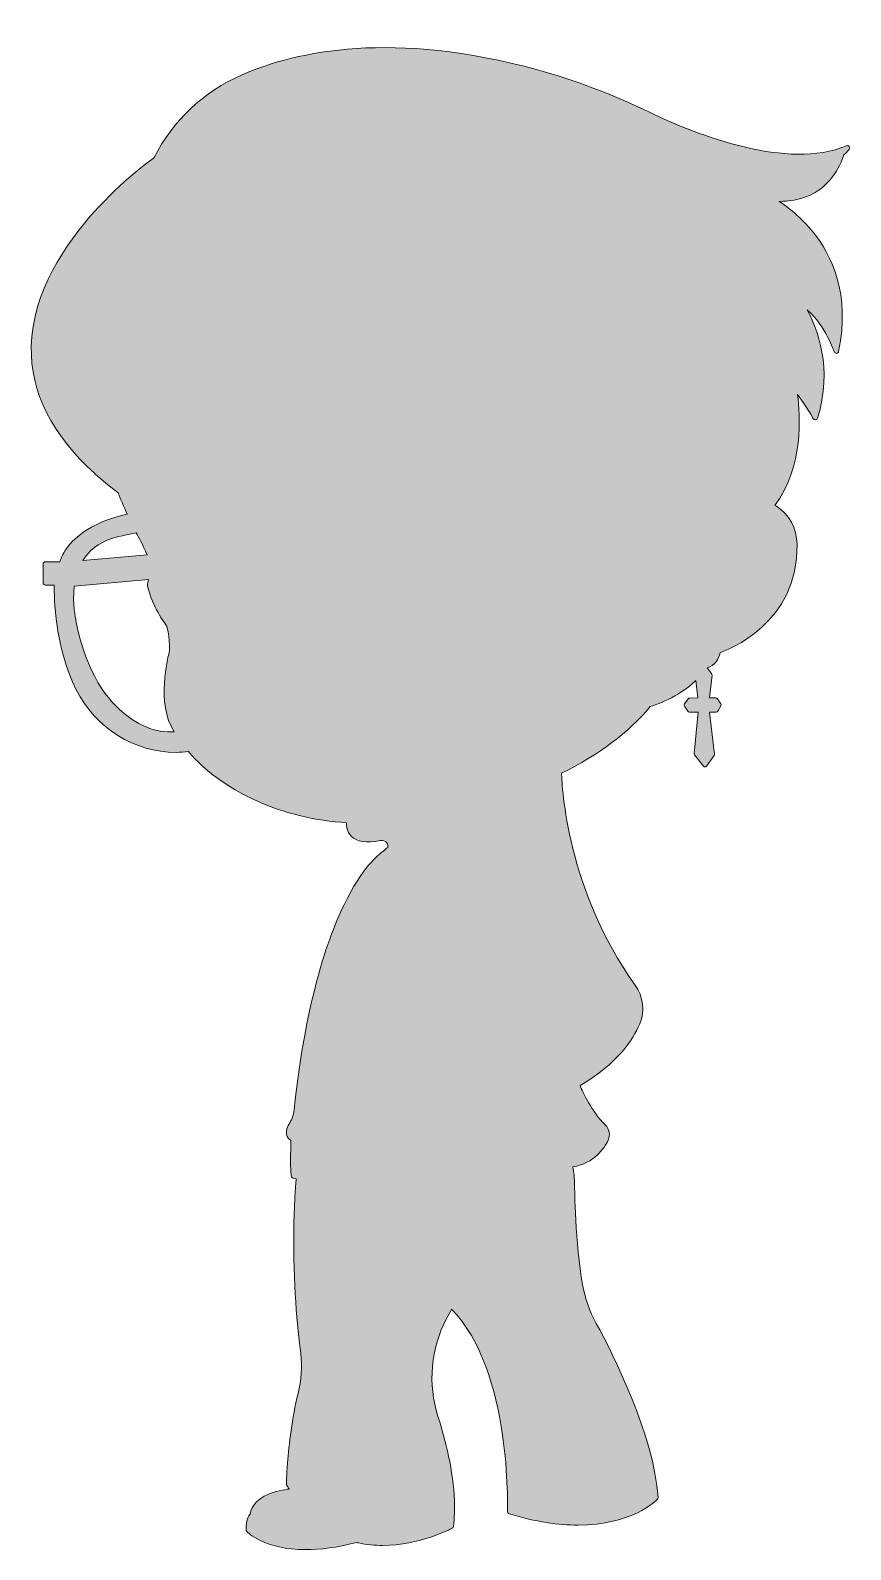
# Model space of a CAD drawing. Extents: x 297 to 755, y -958 to -110.
import ezdxf

# ---------------------------------------------------------------- set-up
doc = ezdxf.new("R2010")
doc.units = 0
doc.header["$MEASUREMENT"] = 0
doc.layers.add('JM_YELLOW', color=7, linetype='Continuous')

msp = doc.modelspace()

# ---------------------------------------------------------------- hatches: boundary and pattern name
at = {"layer": 'JM_YELLOW', "true_color": 0xf2b22f}
h = msp.add_hatch(color=40, dxfattribs=at)
h.dxf.hatch_style = 2
edge = h.paths.add_edge_path()
edge.add_spline(control_points=[(754.17, -174.44), (753.81, -173.97), (753.19, -173.81), (752.64, -174.04), (719.73, -187.81), (669.68, -168.21), (642.78, -155.3), (621.82, -145.25), (600.74, -137.28), (580.11, -131.62), (499.75, -109.58), (446.13, -120.94), (415.29, -134.35), (393.73, -143.72), (376.28, -160.3), (366.19, -180.66), (364, -182.21), (348.19, -193.64), (332.46, -211.15), (316.85, -228.54), (298.11, -255.66), (297.53, -286.15), (297.04, -311.51), (308.94, -335.31), (332.94, -357.08), (332.98, -357.11), (333.01, -357.14), (333.05, -357.18), (337.05, -360.8), (341.39, -364.37), (346.06, -367.88), (347.54, -371.67), (349.21, -375.61), (351.06, -379.7), (342.39, -381.7), (334.98, -384.58), (328.87, -388.37), (317.46, -395.43), (314.32, -403.47), (313.52, -406.4), (313.52, -406.4), (305.39, -406.34), (305.39, -406.34), (305.06, -406.35), (304.71, -406.47), (304.47, -406.71), (304.22, -406.96), (304.08, -407.29), (304.08, -407.64), (304.08, -407.64), (304.08, -418.12), (304.08, -418.12), (304.08, -418.84), (304.66, -419.42), (305.38, -419.42), (305.38, -419.42), (310.4, -419.42), (310.4, -419.42), (310.29, -425.86), (310.59, -453.9), (322.68, -477.89), (333.54, -499.44), (355.26, -512.8), (378.34, -512.8), (380.66, -512.8), (383, -512.66), (385.34, -512.38), (388.49, -516.32), (407.77, -538.52), (448.07, -548.27), (456.43, -550.29), (464.95, -551.56), (473.6, -552.09), (473.5, -553.85), (473.72, -557.07), (476.16, -559.56), (479.21, -562.68), (484.64, -563.53), (492.27, -562.09), (493.75, -561.81), (495.19, -562.27), (496.04, -563.29), (496.65, -564.03), (496.79, -564.86), (496.51, -565.85), (495.75, -566.46), (494.94, -567.17), (494.1, -568), (492.65, -568.92), (484.04, -574.93), (474.02, -594.17), (464.19, -613.03), (451.05, -648.88), (444.24, -712.53), (443.96, -715.11), (443.15, -717.57), (441.88, -719.63), (439.23, -723.96), (439.8, -726.55), (440.75, -727.96), (441.18, -728.6), (441.78, -729.12), (442.53, -729.55), (442.42, -732.31), (442.1, -741.34), (442.57, -749.2), (442.6, -749.71), (442.92, -750.14), (443.38, -750.33), (443.47, -750.37), (444.19, -750.65), (445.43, -750.97), (445.33, -752.26), (445.23, -753.55), (445.14, -754.84), (445.14, -754.84), (445.13, -754.85), (445.13, -754.86), (444.99, -756.81), (444.87, -758.75), (444.77, -760.68), (444.4, -767.03), (444.19, -773.26), (444.11, -779.32), (444.11, -779.43), (444.11, -779.54), (444.11, -779.65), (443.7, -808.96), (446.15, -834.2), (447.96, -848.58), (448.88, -855.9), (448.39, -863.41), (446.48, -870.92), (443.04, -884.51), (441.39, -899.56), (440.61, -909.62), (440.08, -916.53), (439.96, -921.09), (439.95, -921.2), (439.95, -921.43), (440, -921.65), (440.11, -921.85), (440.54, -922.66), (440.99, -923.44), (441.44, -924.23), (435.94, -924.84), (421.56, -927.48), (419.71, -938.31), (418.82, -939.18), (417.29, -941.49), (417.49, -947.05), (417.5, -947.36), (417.63, -947.66), (417.84, -947.89), (418.35, -948.43), (427.7, -958.04), (450.85, -958.04), (458.65, -958.04), (468.03, -956.94), (479.15, -954.04), (479.52, -954.13), (479.88, -954.21), (480.25, -954.28), (484.81, -955.28), (489.33, -955.69), (493.7, -955.69), (514.41, -955.69), (531.65, -946.52), (532.56, -946.03), (532.93, -945.83), (533.18, -945.47), (533.23, -945.05), (533.83, -940.47), (533.99, -935.65), (533.8, -930.73), (533.18, -914.27), (528.74, -896.76), (524.57, -883.67), (518.82, -865.55), (520.57, -845.61), (529.38, -828.95), (530.3, -827.21), (531.25, -825.5), (532.22, -823.84), (565.88, -857.95), (563.4, -935.92), (563.38, -936.72), (563.35, -937.3), (563.73, -937.83), (564.29, -938.01), (579.29, -942.64), (592.05, -944.36), (602.73, -944.36), (632.82, -944.36), (646.39, -930.68), (647.14, -929.9), (647.4, -929.64), (647.53, -929.28), (647.5, -928.91), (645.22, -894.36), (622.59, -849.44), (612.97, -831.74), (609.25, -824.88), (606.66, -817.58), (605.29, -810.03), (601.2, -787.49), (600.88, -755.2), (600.88, -754.87), (600.88, -750.77), (600.48, -747.26), (599.87, -744.31), (611.99, -742.11), (617.43, -734.09), (619.61, -729.38), (620.92, -726.55), (620.29, -723.15), (618.05, -720.93), (610.16, -713.14), (605.3, -702.24), (603.94, -698.92), (624.71, -686.46), (633.5, -673.43), (637.21, -664.44), (640.17, -657.27), (639.22, -649.19), (634.66, -642.83), (596.51, -589.46), (593.79, -531.83), (593.6, -524.43), (614.61, -514.05), (631.14, -501.6), (643.03, -487.22), (645.61, -486.46), (658.82, -482.19), (668.53, -472.66), (668.53, -472.66), (669.75, -482.35), (669.75, -482.35), (669.75, -482.35), (665.21, -482.45), (665.21, -482.45), (664.87, -482.46), (664.55, -482.62), (664.35, -482.9), (664.35, -482.9), (662.28, -485.72), (662.28, -485.72), (662.01, -486.08), (662, -486.58), (662.25, -486.96), (662.25, -486.96), (664.06, -489.78), (664.06, -489.78), (664.26, -490.1), (664.61, -490.29), (664.99, -490.29), (664.99, -490.29), (669.91, -490.29), (669.91, -490.29), (669.91, -490.29), (667.65, -513.37), (667.65, -513.37), (667.62, -513.65), (667.7, -513.92), (667.87, -514.14), (667.87, -514.14), (672.75, -520.53), (672.75, -520.53), (672.96, -520.8), (673.28, -520.96), (673.62, -520.96), (673.63, -520.96), (673.64, -520.96), (673.65, -520.96), (674, -520.96), (674.32, -520.78), (674.52, -520.5), (674.52, -520.5), (678.78, -514.49), (678.78, -514.49), (678.94, -514.26), (679.01, -513.99), (678.97, -513.72), (678.97, -513.72), (676.15, -490.29), (676.15, -490.29), (676.15, -490.29), (679.89, -490.29), (679.89, -490.29), (680.28, -490.29), (680.64, -490.08), (680.83, -489.74), (680.83, -489.74), (682.52, -486.86), (682.52, -486.86), (682.74, -486.5), (682.73, -486.05), (682.5, -485.7), (682.5, -485.7), (680.62, -482.82), (680.62, -482.82), (680.42, -482.51), (680.07, -482.33), (679.7, -482.33), (679.7, -482.33), (676.14, -482.33), (676.14, -482.33), (676.14, -482.33), (677.6, -469.65), (677.6, -469.65), (677.63, -469.36), (677.55, -469.07), (677.37, -468.84), (677.37, -468.84), (674.8, -465.61), (674.8, -465.61), (679.13, -464.43), (681.25, -460.91), (682.14, -457.14), (685.91, -455.8), (726.15, -440.49), (725.12, -396.55), (724.92, -387.68), (720.58, -379.77), (713.52, -375.37), (713.22, -375.19), (712.91, -375.01), (712.6, -374.83), (728.77, -353.61), (726.88, -324.4), (725.35, -312.97), (730.6, -319.78), (734.04, -326.29), (734.11, -326.42), (734.34, -326.86), (734.78, -327.12), (735.26, -327.12), (735.3, -327.12), (735.34, -327.12), (735.38, -327.12), (735.9, -327.07), (736.35, -326.71), (736.5, -326.21), (745.23, -298.3), (736.23, -275.76), (730.81, -265.73), (741.15, -274.77), (745.74, -288.91), (745.79, -289.07), (745.97, -289.63), (746.52, -290.02), (747.09, -289.97), (747.69, -289.94), (748.18, -289.52), (748.3, -288.94), (754.97, -256.86), (744.28, -235.02), (734.14, -222.35), (727.22, -213.69), (719.74, -208.09), (715.02, -205.07), (720.6, -205.06), (726.47, -204.17), (731.97, -201.72), (741.01, -197.7), (747.47, -190.1), (751.18, -179.15), (753.14, -177.36), (754.15, -176.07), (754.19, -176.02), (754.54, -175.55), (754.53, -174.9), (754.17, -174.44)], knot_values=[0, 0, 0, 0, 1, 1, 1, 2, 2, 2, 3, 3, 3, 4, 4, 4, 5, 5, 5, 6, 6, 6, 7, 7, 7, 8, 8, 8, 9, 9, 9, 10, 10, 10, 11, 11, 11, 12, 12, 12, 13, 13, 13, 14, 14, 14, 15, 15, 15, 16, 16, 16, 17, 17, 17, 18, 18, 18, 19, 19, 19, 20, 20, 20, 21, 21, 21, 22, 22, 22, 23, 23, 23, 24, 24, 24, 25, 25, 25, 26, 26, 26, 27, 27, 27, 28, 28, 28, 29, 29, 29, 30, 30, 30, 31, 31, 31, 32, 32, 32, 33, 33, 33, 34, 34, 34, 35, 35, 35, 36, 36, 36, 37, 37, 37, 38, 38, 38, 39, 39, 39, 40, 40, 40, 41, 41, 41, 42, 42, 42, 43, 43, 43, 44, 44, 44, 45, 45, 45, 46, 46, 46, 47, 47, 47, 48, 48, 48, 49, 49, 49, 50, 50, 50, 51, 51, 51, 52, 52, 52, 53, 53, 53, 54, 54, 54, 55, 55, 55, 56, 56, 56, 57, 57, 57, 58, 58, 58, 59, 59, 59, 60, 60, 60, 61, 61, 61, 62, 62, 62, 63, 63, 63, 64, 64, 64, 65, 65, 65, 66, 66, 66, 67, 67, 67, 68, 68, 68, 69, 69, 69, 70, 70, 70, 71, 71, 71, 72, 72, 72, 73, 73, 73, 74, 74, 74, 75, 75, 75, 76, 76, 76, 77, 77, 77, 78, 78, 78, 79, 79, 79, 80, 80, 80, 81, 81, 81, 82, 82, 82, 83, 83, 83, 84, 84, 84, 85, 85, 85, 86, 86, 86, 87, 87, 87, 88, 88, 88, 89, 89, 89, 90, 90, 90, 91, 91, 91, 92, 92, 92, 93, 93, 93, 94, 94, 94, 95, 95, 95, 96, 96, 96, 97, 97, 97, 98, 98, 98, 99, 99, 99, 100, 100, 100, 101, 101, 101, 102, 102, 102, 103, 103, 103, 104, 104, 104, 105, 105, 105, 106, 106, 106, 107, 107, 107, 108, 108, 108, 109, 109, 109, 110, 110, 110, 111, 111, 111, 112, 112, 112, 113, 113, 113, 114, 114, 114, 115, 115, 115, 116, 116, 116, 117, 117, 117, 118, 118, 118, 119, 119, 119, 120, 120, 120, 121, 121, 121, 122, 122, 122, 123, 123, 123, 124, 124, 124, 124], degree=3, periodic=1)
edge = h.paths.add_edge_path()
edge.add_spline(control_points=[(350.11, -491.73), (340.56, -484.22), (328, -469.01), (322.47, -439.09), (322.29, -438.37), (320.28, -429.75), (321.53, -420.01), (321.53, -420.01), (363.04, -416.23), (363.04, -416.23), (362.53, -417.27), (362.34, -418.44), (362.51, -419.6), (363.92, -428.99), (370.84, -439.09), (373.12, -442.19), (373.12, -442.22), (373.13, -442.26), (373.14, -442.29), (373.17, -442.39), (375.84, -451.96), (374.24, -458.12), (373.93, -459.27), (367.1, -485.22), (377.27, -501.39), (374.81, -501.4), (372.29, -501.27), (369.69, -500.98), (369.6, -500.97), (360.44, -499.85), (350.11, -491.73)], knot_values=[0, 0, 0, 0, 1, 1, 1, 2, 2, 2, 3, 3, 3, 4, 4, 4, 5, 5, 5, 6, 6, 6, 7, 7, 7, 8, 8, 8, 9, 9, 9, 10, 10, 10, 10], degree=3, periodic=1)
edge = h.paths.add_edge_path()
edge.add_spline(control_points=[(356.13, -390.23), (357.21, -392.09), (359.99, -397.04), (362.17, -402.47), (362.17, -402.47), (326.31, -405.71), (326.31, -405.71), (329.59, -400.4), (334.77, -395.81), (342.84, -393.24), (342.97, -393.2), (348.06, -391.75), (356.13, -390.23)], knot_values=[0, 0, 0, 0, 1, 1, 1, 2, 2, 2, 3, 3, 3, 4, 4, 4, 4], degree=3, periodic=1)

# ---------------------------------------------------------------- linework, layer by layer
at = {"layer": 'JM_YELLOW', "lineweight": 0}
for points, knots in [([(754.17, -174.44), (753.81, -173.97), (753.19, -173.81), (752.64, -174.04), (719.73, -187.81), (669.68, -168.21), (642.78, -155.3), (621.82, -145.25), (600.74, -137.28), (580.11, -131.62), (499.75, -109.58), (446.13, -120.94), (415.29, -134.35), (393.73, -143.72), (376.28, -160.3), (366.19, -180.66), (364, -182.21), (348.19, -193.64), (332.46, -211.15), (316.85, -228.54), (298.11, -255.66), (297.53, -286.15), (297.04, -311.51), (308.94, -335.31), (332.94, -357.08), (332.98, -357.11), (333.01, -357.14), (333.05, -357.18), (337.05, -360.8), (341.39, -364.37), (346.06, -367.88), (347.54, -371.67), (349.21, -375.61), (351.06, -379.7), (342.39, -381.7), (334.98, -384.58), (328.87, -388.37), (317.46, -395.43), (314.32, -403.47), (313.52, -406.4), (313.52, -406.4), (305.39, -406.34), (305.39, -406.34), (305.06, -406.35), (304.71, -406.47), (304.47, -406.71), (304.22, -406.96), (304.08, -407.29), (304.08, -407.64), (304.08, -407.64), (304.08, -418.12), (304.08, -418.12), (304.08, -418.84), (304.66, -419.42), (305.38, -419.42), (305.38, -419.42), (310.4, -419.42), (310.4, -419.42), (310.29, -425.86), (310.59, -453.9), (322.68, -477.89), (333.54, -499.44), (355.26, -512.8), (378.34, -512.8), (380.66, -512.8), (383, -512.66), (385.34, -512.38), (388.49, -516.32), (407.77, -538.52), (448.07, -548.27), (456.43, -550.29), (464.95, -551.56), (473.6, -552.09), (473.5, -553.85), (473.72, -557.07), (476.16, -559.56), (479.21, -562.68), (484.64, -563.53), (492.27, -562.09), (493.75, -561.81), (495.19, -562.27), (496.04, -563.29), (496.65, -564.03), (496.79, -564.86), (496.51, -565.85), (495.75, -566.46), (494.94, -567.17), (494.1, -568), (492.65, -568.92), (484.04, -574.93), (474.02, -594.17), (464.19, -613.03), (451.05, -648.88), (444.24, -712.53), (443.96, -715.11), (443.15, -717.57), (441.88, -719.63), (439.23, -723.96), (439.8, -726.55), (440.75, -727.96), (441.18, -728.6), (441.78, -729.12), (442.53, -729.55), (442.42, -732.31), (442.1, -741.34), (442.57, -749.2), (442.6, -749.71), (442.92, -750.14), (443.38, -750.33), (443.47, -750.37), (444.19, -750.65), (445.43, -750.97), (445.33, -752.26), (445.23, -753.55), (445.14, -754.84), (445.14, -754.84), (445.13, -754.85), (445.13, -754.86), (444.99, -756.81), (444.87, -758.75), (444.77, -760.68), (444.4, -767.03), (444.19, -773.26), (444.11, -779.32), (444.11, -779.43), (444.11, -779.54), (444.11, -779.65), (443.7, -808.96), (446.15, -834.2), (447.96, -848.58), (448.88, -855.9), (448.39, -863.41), (446.48, -870.92), (443.04, -884.51), (441.39, -899.56), (440.61, -909.62), (440.08, -916.53), (439.96, -921.09), (439.95, -921.2), (439.95, -921.43), (440, -921.65), (440.11, -921.85), (440.54, -922.66), (440.99, -923.44), (441.44, -924.23), (435.94, -924.84), (421.56, -927.48), (419.71, -938.31), (418.82, -939.18), (417.29, -941.49), (417.49, -947.05), (417.5, -947.36), (417.63, -947.66), (417.84, -947.89), (418.35, -948.43), (427.7, -958.04), (450.85, -958.04), (458.65, -958.04), (468.03, -956.94), (479.15, -954.04), (479.52, -954.13), (479.88, -954.21), (480.25, -954.28), (484.81, -955.28), (489.33, -955.69), (493.7, -955.69), (514.41, -955.69), (531.65, -946.52), (532.56, -946.03), (532.93, -945.83), (533.18, -945.47), (533.23, -945.05), (533.83, -940.47), (533.99, -935.65), (533.8, -930.73), (533.18, -914.27), (528.74, -896.76), (524.57, -883.67), (518.82, -865.55), (520.57, -845.61), (529.38, -828.95), (530.3, -827.21), (531.25, -825.5), (532.22, -823.84), (565.88, -857.95), (563.4, -935.92), (563.38, -936.72), (563.35, -937.3), (563.73, -937.83), (564.29, -938.01), (579.29, -942.64), (592.05, -944.36), (602.73, -944.36), (632.82, -944.36), (646.39, -930.68), (647.14, -929.9), (647.4, -929.64), (647.53, -929.28), (647.5, -928.91), (645.22, -894.36), (622.59, -849.44), (612.97, -831.74), (609.25, -824.88), (606.66, -817.58), (605.29, -810.03), (601.2, -787.49), (600.88, -755.2), (600.88, -754.87), (600.88, -750.77), (600.48, -747.26), (599.87, -744.31), (611.99, -742.11), (617.43, -734.09), (619.61, -729.38), (620.92, -726.55), (620.29, -723.15), (618.05, -720.93), (610.16, -713.14), (605.3, -702.24), (603.94, -698.92), (624.71, -686.46), (633.5, -673.43), (637.21, -664.44), (640.17, -657.27), (639.22, -649.19), (634.66, -642.83), (596.51, -589.46), (593.79, -531.83), (593.6, -524.43), (614.61, -514.05), (631.14, -501.6), (643.03, -487.22), (645.61, -486.46), (658.82, -482.19), (668.53, -472.66), (668.53, -472.66), (669.75, -482.35), (669.75, -482.35), (669.75, -482.35), (665.21, -482.45), (665.21, -482.45), (664.87, -482.46), (664.55, -482.62), (664.35, -482.9), (664.35, -482.9), (662.28, -485.72), (662.28, -485.72), (662.01, -486.08), (662, -486.58), (662.25, -486.96), (662.25, -486.96), (664.06, -489.78), (664.06, -489.78), (664.26, -490.1), (664.61, -490.29), (664.99, -490.29), (664.99, -490.29), (669.91, -490.29), (669.91, -490.29), (669.91, -490.29), (667.65, -513.37), (667.65, -513.37), (667.62, -513.65), (667.7, -513.92), (667.87, -514.14), (667.87, -514.14), (672.75, -520.53), (672.75, -520.53), (672.96, -520.8), (673.28, -520.96), (673.62, -520.96), (673.63, -520.96), (673.64, -520.96), (673.65, -520.96), (674, -520.96), (674.32, -520.78), (674.52, -520.5), (674.52, -520.5), (678.78, -514.49), (678.78, -514.49), (678.94, -514.26), (679.01, -513.99), (678.97, -513.72), (678.97, -513.72), (676.15, -490.29), (676.15, -490.29), (676.15, -490.29), (679.89, -490.29), (679.89, -490.29), (680.28, -490.29), (680.64, -490.08), (680.83, -489.74), (680.83, -489.74), (682.52, -486.86), (682.52, -486.86), (682.74, -486.5), (682.73, -486.05), (682.5, -485.7), (682.5, -485.7), (680.62, -482.82), (680.62, -482.82), (680.42, -482.51), (680.07, -482.33), (679.7, -482.33), (679.7, -482.33), (676.14, -482.33), (676.14, -482.33), (676.14, -482.33), (677.6, -469.65), (677.6, -469.65), (677.63, -469.36), (677.55, -469.07), (677.37, -468.84), (677.37, -468.84), (674.8, -465.61), (674.8, -465.61), (679.13, -464.43), (681.25, -460.91), (682.14, -457.14), (685.91, -455.8), (726.15, -440.49), (725.12, -396.55), (724.92, -387.68), (720.58, -379.77), (713.52, -375.37), (713.22, -375.19), (712.91, -375.01), (712.6, -374.83), (728.77, -353.61), (726.88, -324.4), (725.35, -312.97), (730.6, -319.78), (734.04, -326.29), (734.11, -326.42), (734.34, -326.86), (734.78, -327.12), (735.26, -327.12), (735.3, -327.12), (735.34, -327.12), (735.38, -327.12), (735.9, -327.07), (736.35, -326.71), (736.5, -326.21), (745.23, -298.3), (736.23, -275.76), (730.81, -265.73), (741.15, -274.77), (745.74, -288.91), (745.79, -289.07), (745.97, -289.63), (746.52, -290.02), (747.09, -289.97), (747.69, -289.94), (748.18, -289.52), (748.3, -288.94), (754.97, -256.86), (744.28, -235.02), (734.14, -222.35), (727.22, -213.69), (719.74, -208.09), (715.02, -205.07), (720.6, -205.06), (726.47, -204.17), (731.97, -201.72), (741.01, -197.7), (747.47, -190.1), (751.18, -179.15), (753.14, -177.36), (754.15, -176.07), (754.19, -176.02), (754.54, -175.55), (754.53, -174.9), (754.17, -174.44)], [0, 0, 0, 0, 1, 1, 1, 2, 2, 2, 3, 3, 3, 4, 4, 4, 5, 5, 5, 6, 6, 6, 7, 7, 7, 8, 8, 8, 9, 9, 9, 10, 10, 10, 11, 11, 11, 12, 12, 12, 13, 13, 13, 14, 14, 14, 15, 15, 15, 16, 16, 16, 17, 17, 17, 18, 18, 18, 19, 19, 19, 20, 20, 20, 21, 21, 21, 22, 22, 22, 23, 23, 23, 24, 24, 24, 25, 25, 25, 26, 26, 26, 27, 27, 27, 28, 28, 28, 29, 29, 29, 30, 30, 30, 31, 31, 31, 32, 32, 32, 33, 33, 33, 34, 34, 34, 35, 35, 35, 36, 36, 36, 37, 37, 37, 38, 38, 38, 39, 39, 39, 40, 40, 40, 41, 41, 41, 42, 42, 42, 43, 43, 43, 44, 44, 44, 45, 45, 45, 46, 46, 46, 47, 47, 47, 48, 48, 48, 49, 49, 49, 50, 50, 50, 51, 51, 51, 52, 52, 52, 53, 53, 53, 54, 54, 54, 55, 55, 55, 56, 56, 56, 57, 57, 57, 58, 58, 58, 59, 59, 59, 60, 60, 60, 61, 61, 61, 62, 62, 62, 63, 63, 63, 64, 64, 64, 65, 65, 65, 66, 66, 66, 67, 67, 67, 68, 68, 68, 69, 69, 69, 70, 70, 70, 71, 71, 71, 72, 72, 72, 73, 73, 73, 74, 74, 74, 75, 75, 75, 76, 76, 76, 77, 77, 77, 78, 78, 78, 79, 79, 79, 80, 80, 80, 81, 81, 81, 82, 82, 82, 83, 83, 83, 84, 84, 84, 85, 85, 85, 86, 86, 86, 87, 87, 87, 88, 88, 88, 89, 89, 89, 90, 90, 90, 91, 91, 91, 92, 92, 92, 93, 93, 93, 94, 94, 94, 95, 95, 95, 96, 96, 96, 97, 97, 97, 98, 98, 98, 99, 99, 99, 100, 100, 100, 101, 101, 101, 102, 102, 102, 103, 103, 103, 104, 104, 104, 105, 105, 105, 106, 106, 106, 107, 107, 107, 108, 108, 108, 109, 109, 109, 110, 110, 110, 111, 111, 111, 112, 112, 112, 113, 113, 113, 114, 114, 114, 115, 115, 115, 116, 116, 116, 117, 117, 117, 118, 118, 118, 119, 119, 119, 120, 120, 120, 121, 121, 121, 122, 122, 122, 123, 123, 123, 124, 124, 124, 124]), ([(356.13, -390.23), (357.21, -392.09), (359.99, -397.04), (362.17, -402.47), (362.17, -402.47), (326.31, -405.71), (326.31, -405.71), (329.59, -400.4), (334.77, -395.81), (342.84, -393.24), (342.97, -393.2), (348.06, -391.75), (356.13, -390.23)], [0, 0, 0, 0, 1, 1, 1, 2, 2, 2, 3, 3, 3, 4, 4, 4, 4]), ([(350.11, -491.73), (340.56, -484.22), (328, -469.01), (322.47, -439.09), (322.29, -438.37), (320.28, -429.75), (321.53, -420.01), (321.53, -420.01), (363.04, -416.23), (363.04, -416.23), (362.53, -417.27), (362.34, -418.44), (362.51, -419.6), (363.92, -428.99), (370.84, -439.09), (373.12, -442.19), (373.12, -442.22), (373.13, -442.26), (373.14, -442.29), (373.17, -442.39), (375.84, -451.96), (374.24, -458.12), (373.93, -459.27), (367.1, -485.22), (377.27, -501.39), (374.81, -501.4), (372.29, -501.27), (369.69, -500.98), (369.6, -500.97), (360.44, -499.85), (350.11, -491.73)], [0, 0, 0, 0, 1, 1, 1, 2, 2, 2, 3, 3, 3, 4, 4, 4, 5, 5, 5, 6, 6, 6, 7, 7, 7, 8, 8, 8, 9, 9, 9, 10, 10, 10, 10])]:
    msp.add_open_spline(points, degree=3, knots=knots, dxfattribs=at)

doc.saveas('drawing.dxf')
